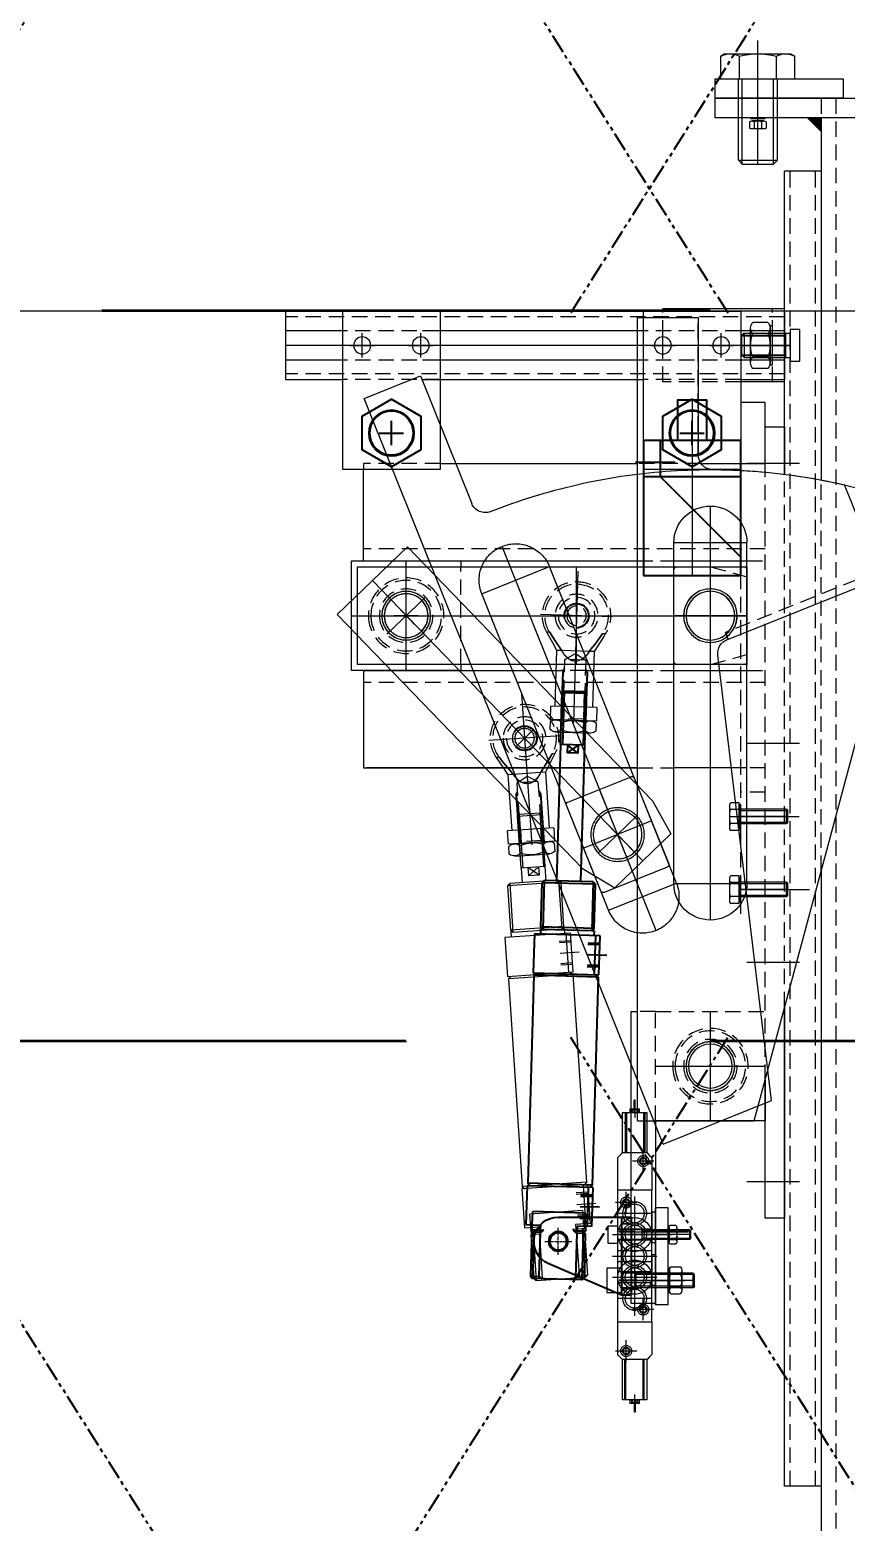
# Model space of a CAD drawing. Header units: inches. Extents: x 702888 to 852715, y 9845 to 271320.
# Drawn here: x 740424 to 740759, y 86597 to 87210 of the extents above; entities that cross this region are included whole.
import ezdxf

# ---------------------------------------------------------------- set-up
doc = ezdxf.new("R2010")
doc.units = ezdxf.units.IN
doc.header["$MEASUREMENT"] = 0
doc.header["$PDMODE"] = 34
for name, pattern in [('CENTER', [2, 1.25, -0.25, 0.25, -0.25]), ('DASHED2', [0.375, 0.25, -0.125]), ('GESTRICHELT2', [9.525, 6.35, -3.175]), ('MITTE2', [725.805, 483.87, -80.645, 80.645, -80.645]), ('PHANTOM2', [31.75, 15.875, -3.175, 3.175, -3.175, 3.175, -3.175])]:
    doc.linetypes.add(name, pattern=pattern)
doc.layers.get('0').update_dxf_attribs({"lineweight": 5})
doc.layers.get('Defpoints').update_dxf_attribs({"lineweight": 5})
for name, color, linetype, lineweight in [('chain', 2, 'Continuous', 5), ('cl', 6, 'CENTER', 5), ('DUENN', 1, 'Continuous', 0), ('MITTE', 1, 'MITTE2', 0), ('UNSICHTBAR', 1, 'GESTRICHELT2', 0), ('VERBINDUNGSELEMENTE', 5, 'Continuous', 0), ('VOLLINIE', 7, 'Continuous', 0), ('VOLLLINIE', 7, 'Continuous', 0)]:
    doc.layers.add(name, color=color, linetype=linetype, lineweight=lineweight)
for name, color, linetype in [('DÜNN', 1, 'Continuous'), ('ELEKTRIK', 5, 'Continuous'), ('FESTO', 5, 'Continuous'), ('Mitnehmerklinke', 84, 'Continuous'), ('Nozzle', 7, 'Continuous')]:
    doc.layers.add(name, color=color, linetype=linetype)
doc.dimstyles.new('D1', dxfattribs={"dimscale": 66, "dimtxt": 2.5, "dimasz": 2.5, "dimexe": 1, "dimexo": 1, "dimgap": 1.25, "dimtad": 1, "dimdec": 0, "dimdsep": 46, "dimtxsty": 'Standard', "dimblk": 'OPEN30', "dimcen": 2.5, "dimclrd": 150, "dimclre": 150, "dimclrt": 140, "dimadec": 0, "dimazin": 0, "dimtfac": 1, "dimtdec": 0, "dimtmove": 0, "dimatfit": 3, "dimfxl": 1, "dimtfill": 1, "dimlwd": 13, "dimlwe": 13, "dimarcsym": 0})

# ---------------------------------------------------------------- blocks, each defined once
blk = doc.blocks.new('_Open30')
at = {"color": 0, "linetype": 'ByBlock', "lineweight": -2}
for p, q in [((-1, 0.2679), (0, 0)), ((0, 0), (-1, -0.2679)), ((0, 0), (-1, 0))]:
    blk.add_line(p, q, dxfattribs=at)
blk = doc.blocks.new('*D156')
at = {"color": 150, "lineweight": 13, "transparency": 16777216}
for p, q in [((740754.07, 90221.03), (738503.88, 90221.03)), ((738578.88, 79892.14), (738578.88, 90033.53)), ((740754.07, 79704.64), (738503.88, 79704.64))]:
    blk.add_line(p, q, dxfattribs=at)
at = {"layer": 'Defpoints', "color": 0, "transparency": 16777216}
for p in [(738578.88, 90221.03), (740829.07, 90221.03), (740829.07, 79704.64)]:
    blk.add_point(p, dxfattribs=at)
at = {"color": 150, "lineweight": 13, "transparency": 16777216, "xscale": 187.5, "yscale": 187.5, "zscale": 187.5}
for p, rotation in [((738578.88, 90221.03), 90), ((738578.88, 79704.64), 270)]:
    blk.add_blockref('_Open30', p, dxfattribs=dict(at, rotation=rotation))
at = {"color": 140, "transparency": 16777216, "insert": (738391.38, 84962.83), "char_height": 187.5, "attachment_point": 5, "rotation": 90, "bg_fill": 3, "box_fill_scale": 1.25, "bg_fill_color": 256, "bg_fill_true_color": 13158600, "bg_fill_transparency": 0}
blk.add_mtext('10516', dxfattribs=at)
blk = doc.blocks.new('A$C4D81176E')
at = {"layer": 'Nozzle', "color": 2, "linetype": 'PHANTOM2', "ltscale": 0.5}
for q in [(361.29, 4.67), (361.29, -359.71)]:
    blk.add_line((72.96, -177.52), q, dxfattribs=at)
blk = doc.blocks.new('*U297')
at = {"color": 0, "linetype": 'ByBlock', "lineweight": -2, "extrusion": (0, 0, -1), "xscale": -1, "zscale": -1, "rotation": 270}
blk.add_blockref('A$C4D81176E', (177.52, -113.19, 0), dxfattribs=at)
blk = doc.blocks.new('*U315')
at = {"layer": 'chain', "color": 0, "linetype": 'ByBlock', "lineweight": -2, "transparency": 16777216}
for p in [(11400, 0), (11700, 0)]:
    blk.add_blockref('*U297', p, dxfattribs=at)
blk = doc.blocks.new('*U295')
at = {"color": 0, "linetype": 'ByBlock', "lineweight": -2, "extrusion": (0, 0, -1), "xscale": -1, "zscale": -1, "rotation": 270}
blk.add_blockref('A$C4D81176E', (177.52, -113.19, 0), dxfattribs=at)
blk = doc.blocks.new('*U308')
at = {"layer": 'chain', "color": 0, "linetype": 'ByBlock', "lineweight": -2, "transparency": 16777216}
for p in [(11700, 0), (12000, 0)]:
    blk.add_blockref('*U295', p, dxfattribs=at)
blk = doc.blocks.new('*U300')
at = {"color": 0, "linetype": 'ByBlock', "lineweight": -2, "extrusion": (0, 0, -1), "xscale": -1, "zscale": -1, "rotation": 270}
blk.add_blockref('A$C4D81176E', (177.52, -113.19, 0), dxfattribs=at)
blk = doc.blocks.new('*U296')
at = {"layer": 'chain', "color": 0, "linetype": 'ByBlock', "lineweight": -2, "transparency": 16777216}
for p in [(11400, 0), (11700, 0)]:
    blk.add_blockref('*U300', p, dxfattribs=at)
blk = doc.blocks.new('*U299')
at = {"color": 0, "linetype": 'ByBlock', "lineweight": -2, "extrusion": (0, 0, -1), "xscale": -1, "zscale": -1, "rotation": 270}
blk.add_blockref('A$C4D81176E', (177.52, -113.19, 0), dxfattribs=at)
blk = doc.blocks.new('*U317')
at = {"layer": 'chain', "color": 0, "linetype": 'ByBlock', "lineweight": -2, "transparency": 16777216}
for p in [(11700, 0), (12000, 0)]:
    blk.add_blockref('*U299', p, dxfattribs=at)
blk = doc.blocks.new('A$C3bb54d8b')
at = {"color": 1, "linetype": 'DASHED2', "ltscale": 1000}
blk.add_lwpolyline([(-3068.04, -7437.56), (-17068.04, -7437.56), (-17068.04, -7137.56), (-3068.04, -7137.56)], close=True, dxfattribs=at)
at = {"layer": 'chain', "color": 7, "linetype": 'Continuous', "xscale": -1, "rotation": 180}
for name, p in [('*U317', (-17068.04, -6890.61, 0)), ('*U296', (-16768.04, -6890.61, 0))]:
    blk.add_blockref(name, p, dxfattribs=at)
at = {"layer": 'chain', "color": 7, "linetype": 'Continuous'}
for name, p in [('*U308', (-17068.04, -7684.51, 0)), ('*U315', (-16768.04, -7684.51, 0))]:
    blk.add_blockref(name, p, dxfattribs=at)
blk = doc.blocks.new('S16')
at = {"layer": 'VERBINDUNGSELEMENTE', "ltscale": 0.01, "flags": 128}
blk.add_lwpolyline([(-3.048, 0), (-3.048, 0.3302), (3.048, 0.3302), (3.048, 0), (-3.048, 0)], close=True, dxfattribs=at)
blk = doc.blocks.new('M16')
at = {"layer": 'VERBINDUNGSELEMENTE', "ltscale": 0.01}
for p, q in [((-3.4, 0.38), (-3.4, 2.92)), ((2.48, 3.3), (-2.48, 3.3)), ((2.48, 3.3), (-2.48, 3.3)), ((2.48, 0), (-2.48, 0)), ((-2.46, 0), (-2.47, 0)), ((-1.53, 0.38), (-1.53, 2.92)), ((1.51, 0.38), (1.51, 2.92)), ((3.39, 0.36), (3.39, 2.94))]:
    blk.add_line(p, q, dxfattribs=at)
for centre, radius, start, end in [((-2.46, 1.96), 1.34, 45.74857, 134.30329), ((-2.46, 1.34), 1.34, 225.70418, 314.24396), ((-0.01, 0.08), 3.22, 61.83609, 118.16391), ((-0.01, 3.33), 3.32, 242.76598, 297.23402), ((2.46, 1.93), 1.37, 47.29026, 133.82379), ((2.46, 1.44), 1.42, 228.01261, 310.87334)]:
    blk.add_arc(centre, radius, start, end, dxfattribs=at)
blk = doc.blocks.new('m16x_35')
at = {"layer": 'DUENN'}
for p, q in [((35, 6.4), (0, 6.4)), ((35, -6.4), (0, -6.4))]:
    blk.add_line(p, q, dxfattribs=at)
at = {"layer": 'MITTE'}
blk.add_line((35, 0), (0, 0), dxfattribs=at)
at = {"layer": 'VERBINDUNGSELEMENTE'}
for p, q in [((-10.24, 13.6), (-9.32, 15.2)), ((-10.24, 13.6), (-10.24, -13.6)), ((0, 15.2), (-9.32, 15.2)), ((0, 15.2), (0, -15.2)), ((0, 7.6), (-9.32, 7.6)), ((33.4, 8), (0, 8)), ((33.4, 8), (33.4, -8)), ((35, 6.4), (33.4, 8)), ((35, 6.4), (35, -6.4)), ((0, -7.6), (-9.32, -7.6)), ((33.4, -8), (0, -8)), ((33.4, -8), (35, -6.4)), ((-10.24, -13.6), (-9.32, -15.2)), ((0, -15.2), (-9.32, -15.2))]:
    blk.add_line(p, q, dxfattribs=at)
for centre, radius, start, end in [((-1.96, 11.4), 8.28, 152.67344, 207.32656), ((21.49, 0), 31.73, 166.13968, 193.86032), ((-1.96, -11.4), 8.28, 152.67344, 207.32656)]:
    blk.add_arc(centre, radius, start, end, dxfattribs=at)
blk = doc.blocks.new('CPE14-M1BH-5J-1-8 D')
at = {"layer": 'MITTE', "ltscale": 0.4}
for p, q in [((-40.832244, -0.332244), (-40.5, 0)), ((-40.5, 0), (-27, 0)), ((-39, -7.893137), (-39, 0.893137)), ((-27, 0), (-27, -14)), ((-27, 0), (27, 0)), ((-10.9, 0), (-10.9, -14)), ((-8.7, 2.153137), (-8.7, -16.153137)), ((-6.5, -14), (-6.5, 0)), ((-2.2, 0), (-2.2, -14)), ((0, 2.153137), (0, -16.153137)), ((2.2, -14), (2.2, 0)), ((6.6, 0), (6.6, -14)), ((8.8, 2.153137), (8.8, -16.153137)), ((11, -14), (11, 0)), ((22, -7.893137), (22, 0.893137)), ((27, -14), (27, 0)), ((27, 0), (40.5, 0)), ((40.5, 0), (41.498109, -0.998109)), ((-60.5, -5.75), (-58.99, -5.75)), ((-59, -5), (-60.49, -5)), ((-60.49, -6.747794), (-60.49, -5)), ((-60.25, -6), (-60.49, -5.76)), ((-58.99, -6), (-60.25, -6)), ((-60.25, -8), (-60.25, -6)), ((-59, -12), (-59, -2)), ((-59, -2), (-42.5, -2)), ((-59, -2.9), (-42.51, -2.9)), ((-59, -3.4), (-42.51, -3.4)), ((-58.99, -8), (-58.99, -6)), ((-43.393137, -3.5), (-34.606863, -3.5)), ((-42.51, -12), (-42.51, -2)), ((-42.5, -2), (-41.498109, -0.998109)), ((-41.498109, -0.998109), (-40.832244, -0.332244)), ((-22, -14.893137), (-22, -6.106863)), ((-17.5, -13.997137), (-17.5, -0.002863)), ((17.5, -13.997137), (17.5, -0.002863)), ((17.606863, -3.5), (26.393137, -3.5)), ((39, -14.893137), (39, -6.106863)), ((41.498109, -0.998109), (42.165655, -1.665655)), ((42.165655, -1.665655), (42.5, -2)), ((42.5, -2), (59, -2)), ((42.51, -2), (42.51, -12)), ((59, -3.08), (42.51, -3.08)), ((59, -3.58), (42.51, -3.58)), ((60.5, -5.75), (58.99, -5.75)), ((60.25, -6), (58.99, -6)), ((58.99, -6), (58.99, -8)), ((59, -2), (59, -12)), ((60.49, -5), (59, -5)), ((60.49, -5.76), (60.25, -6)), ((60.25, -6), (60.25, -8)), ((60.49, -5), (60.49, -6.747794)), ((-64, -6.75), (-64, -7.25)), ((-59, -6.75), (-64, -6.75)), ((-59, -7.25), (-64, -7.25)), ((-62.643137, -7), (-56.846863, -7)), ((-60.5, -8.25), (-58.99, -8.25)), ((-60.49, -7.252206), (-60.49, -6.747794)), ((-60.49, -9), (-60.49, -7.252206)), ((-60.49, -8.24), (-60.25, -8)), ((-60.49, -9), (-59, -9)), ((-60.25, -8), (-58.99, -8)), ((-59, -10.42), (-42.51, -10.42)), ((-59, -10.92), (-42.51, -10.92)), ((-42.5, -12), (-59, -12)), ((-42.165655, -12.334345), (-42.5, -12)), ((-26.393137, -10.5), (-17.606863, -10.5)), ((-24.497137, -7), (24.497137, -7)), ((34.606863, -10.5), (43.393137, -10.5)), ((42.5, -12), (41.498109, -13.001891)), ((59, -12), (42.5, -12)), ((59, -10.6), (42.51, -10.6)), ((59, -11.1), (42.51, -11.1)), ((62.643137, -7), (56.846863, -7)), ((58.99, -8), (60.25, -8)), ((60.5, -8.25), (58.99, -8.25)), ((59, -6.75), (64, -6.75)), ((59, -7.25), (64, -7.25)), ((59, -9), (60.49, -9)), ((60.25, -8), (60.49, -8.24)), ((60.49, -6.747794), (60.49, -7.252206)), ((60.49, -7.252206), (60.49, -9)), ((64, -7.25), (64, -6.75)), ((-41.498109, -13.001891), (-42.165655, -12.334345)), ((-40.5, -14), (-41.498109, -13.001891)), ((-27, -14), (-40.5, -14)), ((-27, -14), (27, -14)), ((40.5, -14), (27, -14)), ((40.832244, -13.667756), (40.5, -14)), ((41.498109, -13.001891), (40.832244, -13.667756))]:
    blk.add_line(p, q, dxfattribs=at)
for centre, radius in [((-39, -3.5), 2.25), ((-39, -3.5), 1.49), ((-39, -3.5), 1.2), ((-17.5, -7), 4.854), ((-17.5, -7), 3.8912), ((-8.7, -7), 6.99), ((-8.7, -7), 4.854), ((-8.7, -7), 3.8912), ((0, -7), 4.854), ((0, -7), 3.8912), ((8.8, -7), 6.99), ((8.8, -7), 4.854), ((8.8, -7), 3.8912), ((17.5, -7), 4.854), ((17.5, -7), 3.8912), ((22, -3.5), 2.25), ((22, -3.5), 1.49), ((22, -3.5), 1.2), ((-22, -10.5), 2.25), ((-22, -10.5), 1.49), ((-22, -10.5), 1.2), ((39, -10.5), 2.25), ((39, -10.5), 1.49), ((39, -10.5), 1.2)]:
    blk.add_circle(centre, radius, dxfattribs=at)
blk = doc.blocks.new('A$C3B')
at = {"layer": 'ELEKTRIK'}
for p, q in [((90.04, 143.81), (145.54, 143.81)), ((90.04, 103.81), (90.04, 143.81)), ((130.54, 110.81), (97.54, 143.81)), ((130.54, 143.81), (130.54, 103.81)), ((145.54, 103.81), (145.54, 143.81)), ((136.54, 100.58), (136.54, 116.78)), ((130.54, 110.81), (145.54, 110.81)), ((145.54, 103.81), (90.04, 103.81))]:
    blk.add_line(p, q, dxfattribs=at)
blk.add_lwpolyline([(145.54, 129.81), (162.04, 129.81), (162.04, 117.81), (145.54, 117.81)], close=True, dxfattribs=at)
at = {"layer": 'MITTE', "color": 5}
blk.add_line((162.04, 123.81), (90.04, 123.81), dxfattribs=at)
blk = doc.blocks.new('125A_6')
at = {"layer": 'VERBINDUNGSELEMENTE'}
blk.add_lwpolyline([(-6.25, 0), (-6.25, 1.6), (6.25, 1.6), (6.25, 0)], close=True, dxfattribs=at)
blk = doc.blocks.new('z4x30')
at = {"layer": 'DUENN'}
for p, q in [((30, 1.6), (10, 1.6)), ((30, 1.6), (10, 1.6)), ((30, -1.6), (10, -1.6))]:
    blk.add_line(p, q, dxfattribs=at)
at = {"layer": 'MITTE'}
blk.add_line((30, 0), (0, 0), dxfattribs=at)
at = {"layer": 'VERBINDUNGSELEMENTE'}
for p, q in [((29.6, 2), (0, 2)), ((0, 2), (0, -2)), ((10, 2), (10, -2)), ((29.6, 2), (29.6, -2)), ((30, 1.6), (29.6, 2)), ((30, 1.6), (30, -1.6)), ((29.6, -2), (0, -2)), ((29.6, -2), (30, -1.6))]:
    blk.add_line(p, q, dxfattribs=at)
blk.add_lwpolyline([(-4, -3.5), (-4, 3.5), (0, 3.5), (0, -3.5)], close=True, dxfattribs=at)
blk = doc.blocks.new('S_4')
at = {"layer": 'VERBINDUNGSELEMENTE'}
blk.add_lwpolyline([(-3.5, 0), (-3.5, 0.5), (3.5, 0.5), (3.5, 0)], close=True, dxfattribs=at)
blk = doc.blocks.new('M_4')
at = {"layer": 'VERBINDUNGSELEMENTE'}
for p, q in [((-3.84, 0.38), (-3.84, 2.82)), ((2.93, 3.2), (-2.93, 3.2)), ((2.93, 0), (-2.93, 0)), ((-2.91, 0), (-2.92, 0)), ((-1.99, 0.38), (-1.99, 2.82)), ((1.98, 0.38), (1.98, 2.82)), ((3.82, 0.36), (3.82, 2.84))]:
    blk.add_line(p, q, dxfattribs=at)
for centre, radius, start, end in [((-2.91, 1.88), 1.32, 45.74857, 134.30329), ((-2.91, 1.32), 1.32, 225.70418, 314.24396), ((-0.01, -2.22), 5.42, 68.55898, 111.44102), ((-0.01, 5.62), 5.6, 249.27854, 290.72146), ((2.91, 1.85), 1.35, 47.29026, 133.82379), ((2.91, 1.41), 1.4, 228.01261, 310.87334)]:
    blk.add_arc(centre, radius, start, end, dxfattribs=at)
blk = doc.blocks.new('S_6')
at = {"layer": 'VERBINDUNGSELEMENTE'}
blk.add_lwpolyline([(-5, 0), (-5, 0.7), (5, 0.7), (5, 0)], close=True, dxfattribs=at)
blk = doc.blocks.new('M_6')
at = {"layer": 'VERBINDUNGSELEMENTE'}
for p, q in [((-5.53, 0.56), (-5.53, 4.44)), ((4.17, 5), (-4.17, 5)), ((4.17, 0), (-4.17, 0)), ((-4.14, 0), (-4.15, 0)), ((-2.76, 0.56), (-2.76, 4.44)), ((2.75, 0.56), (2.75, 4.44)), ((5.52, 0.54), (5.52, 4.46))]:
    blk.add_line(p, q, dxfattribs=at)
for centre, radius, start, end in [((-4.15, 3.02), 1.98, 45.74857, 134.30329), ((-4.15, 1.99), 1.99, 225.70418, 314.24396), ((-0.01, -2.02), 7.02, 66.89064, 113.10936), ((-0.01, 7.27), 7.25, 247.66339, 292.33661), ((4.15, 2.98), 2.02, 47.29026, 133.82379), ((4.15, 2.12), 2.09, 228.01261, 310.87334)]:
    blk.add_arc(centre, radius, start, end, dxfattribs=at)
blk = doc.blocks.new('z6x30')
at = {"layer": 'DUENN'}
for p, q in [((30, 2.4), (6, 2.4)), ((30, -2.4), (6, -2.4))]:
    blk.add_line(p, q, dxfattribs=at)
at = {"layer": 'MITTE'}
blk.add_line((30, 0), (0, 0), dxfattribs=at)
at = {"layer": 'VERBINDUNGSELEMENTE'}
for p, q in [((29.4, 3), (0, 3)), ((6, 3), (6, -3)), ((30, 2.4), (29.4, 3)), ((29.4, 3), (29.4, -3)), ((30, 2.4), (30, -2.4)), ((29.4, -3), (0, -3)), ((29.4, -3), (30, -2.4))]:
    blk.add_line(p, q, dxfattribs=at)
blk.add_lwpolyline([(-6, -5), (-6, 5), (0, 5), (0, -5)], close=True, dxfattribs=at)
blk = doc.blocks.new('S10')
at = {"layer": 'VERBINDUNGSELEMENTE'}
blk.add_lwpolyline([(-8, 0), (-8, 1), (8, 1), (8, 0)], close=True, dxfattribs=at)
blk = doc.blocks.new('M10')
at = {"layer": 'VERBINDUNGSELEMENTE'}
for p, q in [((-9.46, 0.94), (-9.46, 7.06)), ((7.19, 8), (-7.19, 8)), ((-4.84, 0.94), (-4.84, 7.06)), ((4.82, 0.94), (4.82, 7.06)), ((9.44, 0.89), (9.44, 7.11)), ((7.19, 0), (-7.19, 0)), ((-7.14, 0), (-7.17, 0))]:
    blk.add_line(p, q, dxfattribs=at)
for centre, radius, start, end in [((-7.15, 4.69), 3.31, 45.74857, 134.30329), ((-0.01, -4.91), 12.91, 68.01768, 111.98232), ((7.15, 4.63), 3.37, 47.29026, 133.82379), ((-7.15, 3.31), 3.31, 225.70418, 314.24396), ((-0.01, 13.36), 13.33, 248.75456, 291.24544), ((7.15, 3.53), 3.49, 228.01261, 310.87334)]:
    blk.add_arc(centre, radius, start, end, dxfattribs=at)
blk = doc.blocks.new('hs28-10x_20s')
at = {"layer": 'DÜNN'}
for p, q in [((-4, 20), (-4, 2.3)), ((4, 20), (4, 2.3))]:
    blk.add_line(p, q, dxfattribs=at)
at = {"layer": 'MITTE'}
blk.add_line((0, 20), (0, 0), dxfattribs=at)
at = {"layer": 'VERBINDUNGSELEMENTE'}
for p, q in [((-5, 19), (-4, 20)), ((-5, 19), (-5, 19)), ((-5, 19), (-5, 0)), ((-5, 19), (5, 19)), ((-4, 20), (4, 20)), ((5, 19), (4, 20)), ((5, 19), (5, 0)), ((5, 2.3), (-5, 2.3)), ((-5, 2), (5, 2))]:
    blk.add_line(p, q, dxfattribs=at)
blk.add_lwpolyline([(-6.5, -4), (-6.5, 0), (6.5, 0), (6.5, -4)], close=True, dxfattribs=at)
blk = doc.blocks.new('Sperrklinke')
at = {"layer": 'MITTE'}
for p, q in [((75, -15), (75, 15)), ((215, -15), (215, 15)), ((0, -11), (0, 11)), ((-11, 0), (11, 0)), ((60, 0), (230, 0))]:
    blk.add_line(p, q, dxfattribs=at)
at = {"layer": 'UNSICHTBAR'}
for p in [(163, 140), (160, 72)]:
    blk.add_line(p, (163, 72), dxfattribs=at)
blk.add_circle((0, 0), 11, dxfattribs=at)
at = {"layer": 'VOLLINIE'}
for p, q in [((160, 71.5), (160, 137)), ((163, 140), (201.06, 140)), ((-22.5, 18), (155.55, 65.71)), ((-22.5, -30), (-22.5, 18)), ((75, 15), (215, 15)), ((307.5, -5), (251, -5)), ((307.5, -30), (307.5, -5)), ((75, -15), (215, -15)), ((-22.5, -30), (307.5, -30))]:
    blk.add_line(p, q, dxfattribs=at)
for radius in [10, 9]:
    blk.add_circle((0, 0), radius, dxfattribs=at)
for centre, radius, start, end in [((163, 137), 3, 90, 180), ((0, 0), 245, 0.22827, 34.8499), ((154, 71.5), 6, 285, 0), ((75, 0), 15, 90, 270), ((215, 0), 15, 270, 90), ((251, 1), 6, 180.22827, 270)]:
    blk.add_arc(centre, radius, start, end, dxfattribs=at)
blk = doc.blocks.new('Sperrklinke_offen')
for p, q in [((160, 71.5), (160, 137)), ((163, 140), (201.06, 140)), ((-22.5, 18), (155.55, 65.71)), ((-22.5, -30), (-22.5, 18)), ((75, 15), (215, 15)), ((307.5, -5), (251, -5)), ((307.5, -30), (307.5, -5)), ((75, -15), (215, -15)), ((-22.5, -30), (307.5, -30))]:
    blk.add_line(p, q)
blk.add_circle((0, 0), 10)
for centre, radius, start, end in [((163, 137), 3, 90, 180), ((0, 0), 245, 0.22827, 34.8499), ((154, 71.5), 6, 285, 0), ((75, 0), 15, 90, 270), ((215, 0), 15, 270, 90), ((251, 1), 6, 180.22827, 270)]:
    blk.add_arc(centre, radius, start, end)
at = {"layer": 'MITTE'}
for p, q in [((75, -15), (75, 15)), ((215, -15), (215, 15)), ((60, 0), (230, 0))]:
    blk.add_line(p, q, dxfattribs=at)
at = {"layer": 'UNSICHTBAR'}
for p in [(163, 140), (160, 72)]:
    blk.add_line(p, (163, 72), dxfattribs=at)
blk = doc.blocks.new('Schwenkhebel 375_d')
for p, q in [((-125, 20), (-140, 15.98)), ((-125, -20), (-140, -15.98))]:
    blk.add_line(p, q)
for points in [[(-125, -20), (20, -20), (20, 20), (-125, 20)], [(-140, 15.98), (-140, -15.98)]]:
    blk.add_lwpolyline(points)
for centre, radius in [((-125, 0), 11), ((-125, 0), 10), ((0, 0), 10), ((0, 0), 9), ((-70, 0), 4)]:
    blk.add_circle(centre, radius)
at = {"layer": 'DÜNN'}
blk.add_arc((-70, 0), 5, 348.61158, 270, dxfattribs=at)
at = {"layer": 'MITTE'}
for p, q in [((-125, -11), (-125, 11)), ((0, -11), (0, 11)), ((20, 0), (-140, 0)), ((-136, 0), (-120, 0)), ((-70, -5), (-70, 5)), ((-5, 0), (5, 0))]:
    blk.add_line(p, q, dxfattribs=at)
at = {"layer": 'UNSICHTBAR'}
blk.add_circle((0, 0), 11, dxfattribs=at)
blk = doc.blocks.new('z5')
at = {"layer": 'DÜNN'}
for p, q in [((1.01, 23.61), (-2.38, 43.32)), ((-8.84, 21.92), (-12.23, 41.63)), ((-8.84, 21.92), (-7.98, 20.88)), ((1.01, 23.61), (0.54, 22.34))]:
    blk.add_line(p, q, dxfattribs=at)
at = {"layer": 'MITTE'}
for p, q in [((3.09, -17.99), (-7.43, 43.22)), ((14.54, 2.5), (-14.54, -2.5))]:
    blk.add_line(p, q, dxfattribs=at)
at = {"layer": 'UNSICHTBAR'}
for p, q in [((-2.93, 42.54), (-2.46, 43.21)), ((-12.12, 41.55), (-11.45, 41.08)), ((-2.93, 42.54), (-11.45, 41.08)), ((-11.45, 41.08), (-7.33, 17.11)), ((1.19, 18.57), (-2.93, 42.54)), ((1.19, 18.57), (-7.33, 17.11)), ((-2.64, 15.38), (1.19, 18.57)), ((-8.53, 12.31), (-9.74, 9.91)), ((-7.98, 13.33), (-8.53, 12.31)), ((-7.33, 17.11), (-2.64, 15.38)), ((3.93, 14.45), (3.06, 15.23)), ((5.87, 12.59), (3.93, 14.45)), ((8.16, 10.26), (5.87, 12.59)), ((-11.16, 10), (-13.07, 5.01)), ((-11.89, 5.21), (-11.12, 6.95)), ((-11.12, 6.95), (-11.89, 5.21)), ((-11.12, 6.95), (-9.74, 9.91)), ((-9.74, 9.91), (-11.12, 6.95)), ((8.16, 10.26), (9.46, 8.88)), ((9.46, 8.88), (8.16, 10.26)), ((10.65, 9.09), (9.46, 8.88)), ((10.65, 9.09), (9.87, 10)), ((-11.89, 5.21), (-13.07, 5.01))]:
    blk.add_line(p, q, dxfattribs=at)
for radius in [8.81, 7.5, 5]:
    blk.add_circle((0, 0), radius, dxfattribs=at)
for centre, radius, start, end in [((-2.38, 13.57), 4.91, 70.60243, 148.32453), ((1.12, 10.52), 9.53, 143.74807, 162.75307), ((-4.78, 9.09), 9.97, 38.12721, 66.16512), ((0, 0), 14, 159.04867, 40.46875), ((0, 0), 12.98, 156.33025, 43.18716)]:
    blk.add_arc(centre, radius, start, end, dxfattribs=at)
at = {"layer": 'VOLLINIE'}
for p, q in [((2.07, 43.99), (-16.65, 40.77)), ((-3.11, 43.1), (-2.17, 37.63)), ((3.01, 38.52), (2.07, 43.99)), ((-16.65, 40.77), (-15.71, 35.3)), ((3.01, 38.52), (-15.71, 35.3)), ((-10.53, 36.19), (-11.47, 41.66)), ((5.11, 15.58), (1.22, 38.21)), ((-13.91, 35.61), (-10.02, 12.98)), ((-10.02, 12.98), (-11.16, 10)), ((-7.98, 13.33), (-10.02, 12.98)), ((-9.74, 9.91), (-8.53, 12.31)), ((-8.53, 12.31), (-7.98, 13.33)), ((3.06, 15.24), (-7.98, 13.34)), ((-7.98, 13.33), (-7.98, 13.34)), ((5.11, 15.58), (3.06, 15.23)), ((3.06, 15.24), (3.06, 15.23)), ((3.06, 15.23), (3.93, 14.45)), ((3.93, 14.45), (5.87, 12.59)), ((9.87, 10), (5.11, 15.58)), ((5.87, 12.59), (8.16, 10.26))]:
    blk.add_line(p, q, dxfattribs=at)
for centre, radius, start, end in [((-2.29, 13.59), 4.91, 51.19289, 128.91498), ((1.47, 10.16), 9.97, 133.35229, 161.39021), ((-4.57, 9.54), 9.53, 36.76434, 55.76934)]:
    blk.add_arc(centre, radius, start, end, dxfattribs=at)
blk = doc.blocks.new('439_10')
at = {"layer": 'VERBINDUNGSELEMENTE'}
for p, q in [((-9.45, 0.91), (-9.45, 4.03)), ((7.2, 4.97), (-7.18, 4.97)), ((-4.83, 0.91), (-4.83, 4.03)), ((4.83, 0.91), (4.83, 4.03)), ((9.45, 0.86), (9.45, 4.07)), ((7.2, -0.03), (-7.18, -0.03)), ((-7.13, -0.03), (-7.15, -0.03))]:
    blk.add_line(p, q, dxfattribs=at)
for centre, radius, start, end in [((-7.14, 1.66), 3.31, 45.74857, 134.30329), ((-7.14, 3.28), 3.31, 225.70418, 314.24396), ((0, -7.94), 12.91, 68.01768, 111.98232), ((0, 13.33), 13.33, 248.75456, 291.24544), ((7.16, 1.6), 3.37, 47.29026, 133.82379), ((7.17, 3.5), 3.49, 228.01261, 310.87334)]:
    blk.add_arc(centre, radius, start, end, dxfattribs=at)
blk = doc.blocks.new('Grundkörper_375_d')
at = {"layer": 'MITTE'}
for p, q in [((72.5, 13.02), (72.5, 40.66)), ((-47.5, 36.56), (-47.5, 14.98)), ((42.5, 36.56), (42.5, 14.98)), ((102.5, 12.11), (102.5, 36.48)), ((132.5, 36.56), (132.5, 14.98)), ((247.5, 36.56), (247.5, 14.98)), ((0, -22.5), (0, 22.5)), ((-22.5, 0), (22.5, 0)), ((-88, -37.5), (-88, -10.53)), ((-68, -37.5), (-68, -9.07)), ((185, -147.5), (185, -102.5)), ((162.5, -125), (207.5, -125))]:
    blk.add_line(p, q, dxfattribs=at)
at = {"layer": 'UNSICHTBAR'}
for p, q in [((24.15, 30.5), (243.09, 30.5)), ((-5.71, 22.5), (243.96, 22.5)), ((22.5, -22.5), (22.5, 22.5)), ((122.5, 22.5), (122.5, 15)), ((157.5, 22.5), (157.5, -142.5)), ((162.5, 15), (162.5, 22.5)), ((207.5, 15), (207.5, 22.5)), ((212.5, 22.5), (212.5, -142.5)), ((247.5, -3.87), (247.5, -30)), ((122.5, -30), (122.5, -15)), ((162.5, -30), (162.5, -15)), ((207.5, -30), (207.5, -15)), ((-22.5, -22.5), (22.5, -22.5)), ((22.5, -22.5), (22.5, -30)), ((162.5, -51.31), (162.5, -61.33)), ((165, -102.5), (205, -102.5)), ((247.5, -111.03), (247.5, -142.5)), ((247.5, -142.5), (245, -142.5))]:
    blk.add_line(p, q, dxfattribs=at)
for centre, radius in [((0, 0), 15.5), ((0, 0), 14.5), ((185, -125), 15.5), ((185, -125), 14.5)]:
    blk.add_circle(centre, radius, dxfattribs=at)
at = {"layer": 'VOLLINIE'}
for p, q in [((-5.71, 22.5), (-22.5, 22.5)), ((-22.5, 22.5), (-22.5, -22.5)), ((247.5, 12.46), (247.5, 22.5)), ((122.5, 15), (122.5, -15)), ((162.5, -15), (162.5, 15)), ((207.5, -15), (207.5, 15)), ((247.5, -3.87), (247.5, 12.46)), ((-22.5, -22.5), (-97.5, -22.5)), ((-97.5, -22.5), (-97.5, -32.5)), ((22.5, -32.5), (22.5, -30)), ((122.5, -30), (122.5, -141.22)), ((122.5, -142.5), (122.5, -30)), ((162.5, -51.31), (162.5, -30)), ((207.5, -142.5), (207.5, -30)), ((247.5, -111.03), (247.5, -30)), ((-97.5, -32.5), (22.5, -32.5)), ((162.5, -142.5), (162.5, -61.33)), ((162.5, -142.5), (122.5, -142.5)), ((207.5, -142.5), (245, -142.5))]:
    blk.add_line(p, q, dxfattribs=at)
for points in [[(24.15, 30.5), (-62.5, 30.5), (-62.5, 22.5), (-5.71, 22.5)], [(243.96, 22.5), (262.5, 22.5), (262.5, 30.5), (243.09, 30.5)], [(165, -102.5), (162.5, -102.5), (162.5, -147.5), (207.5, -147.5), (207.5, -102.5), (205, -102.5)]]:
    blk.add_lwpolyline(points, dxfattribs=at)
blk = doc.blocks.new('FR')
for p, q in [((-462.11, -171.47), (-462.51, -177.4)), ((-446.15, -172.54), (-462.11, -171.47)), ((-453.93, -169.01), (-454.45, -176.85)), ((-484.29, -173.4), (-485.64, -193.52)), ((-483.54, -175.99), (-484.55, -177.34)), ((-483.31, -172.55), (-484.29, -173.4)), ((-464.33, -174.74), (-484.29, -173.4)), ((-483.31, -172.55), (-483.54, -175.99)), ((-465.42, -177.21), (-483.54, -175.99)), ((-465.19, -173.76), (-483.31, -172.55)), ((-465.19, -173.76), (-465.42, -177.21)), ((-464.6, -178.68), (-465.42, -177.21)), ((-464.33, -174.74), (-465.19, -173.76)), ((-464.5, -177.27), (-464.6, -178.68)), ((-464.33, -174.74), (-464.5, -177.27)), ((-462.51, -177.4), (-464.5, -177.27)), ((-464.27, -173.83), (-464.33, -174.74)), ((-462.28, -173.96), (-464.27, -173.83)), ((-462.29, -174.09), (-456.8, -174.45)), ((-446.27, -174.34), (-462.23, -173.27)), ((-458.98, -171.68), (-459.31, -176.53)), ((-458.4, -171.71), (-458.73, -176.57)), ((-456.8, -174.45), (-458.26, -196.15)), ((-449.85, -172.29), (-450.18, -177.14)), ((-449.28, -172.33), (-449.6, -177.18)), ((-446.15, -172.54), (-447.95, -199.48)), ((-445.17, -172.85), (-446.94, -199.29)), ((-445.17, -172.85), (-446.23, -173.78)), ((-359.86, -178.58), (-445.17, -172.85)), ((-350.66, -175.94), (-351.19, -183.79)), ((-359.86, -178.58), (-361.63, -205.02)), ((-360.65, -205.34), (-358.84, -178.4)), ((-358.93, -179.65), (-359.86, -178.58)), ((-358.96, -180.2), (-343, -181.27)), ((-358.84, -178.4), (-342.88, -179.47)), ((-355.71, -178.61), (-356.04, -183.46)), ((-355.13, -178.65), (-355.46, -183.5)), ((-346.59, -179.22), (-346.91, -184.07)), ((-346.01, -179.26), (-346.33, -184.11)), ((-342.88, -179.47), (-344.69, -206.41)), ((-341.05, -182.1), (-343.05, -181.96)), ((-342.46, -203.13), (-341.11, -183.02)), ((-340.13, -182.16), (-341.61, -204.11)), ((-341.11, -183.02), (-341.05, -182.1)), ((-340.13, -182.16), (-341.11, -183.02)), ((-321.16, -184.36), (-341.11, -183.02)), ((-340.13, -182.16), (-322.01, -183.38)), ((-322.01, -183.38), (-323.49, -205.33)), ((-321.16, -184.36), (-322.01, -183.38)), ((-484.55, -191.06), (-485.38, -189.58)), ((-321.16, -184.36), (-322.51, -204.47)), ((-321.5, -189.42), (-315.51, -189.83)), ((-315.51, -189.83), (-316.18, -199.8)), ((-315.51, -189.83), (-294.33, -191.25)), ((-484.78, -194.5), (-485.64, -193.52)), ((-465.69, -194.86), (-485.64, -193.52)), ((-484.78, -194.5), (-484.55, -191.06)), ((-466.66, -195.72), (-484.78, -194.5)), ((-466.43, -192.27), (-484.55, -191.06)), ((-466.66, -195.72), (-466.43, -192.27)), ((-465.69, -194.86), (-466.66, -195.72)), ((-465.42, -190.92), (-466.43, -192.27)), ((-465.75, -195.78), (-465.69, -194.86)), ((-463.75, -195.91), (-465.75, -195.78)), ((-465.69, -194.86), (-465.52, -192.33)), ((-465.52, -192.33), (-465.42, -190.92)), ((-463.52, -192.47), (-465.52, -192.33)), ((-463.92, -198.41), (-463.52, -192.47)), ((-463.74, -195.79), (-458.26, -196.15)), ((-319.03, -192.42), (-319.32, -196.77)), ((-315.7, -192.64), (-319.32, -196.77)), ((-315.7, -192.64), (-319.03, -192.42)), ((-319.03, -192.42), (-315.99, -196.99)), ((-293.61, -192.06), (-315.56, -190.59)), ((-294.33, -191.25), (-295, -201.23)), ((-293.61, -192.06), (-294.33, -191.25)), ((-293.61, -192.06), (-294.18, -200.51)), ((-447.95, -199.48), (-463.92, -198.41)), ((-446.94, -199.29), (-447.87, -198.23)), ((-361.63, -205.02), (-446.94, -199.29)), ((-316.18, -199.8), (-322.17, -199.4)), ((-315.99, -196.99), (-319.32, -196.77)), ((-316.18, -199.8), (-295, -201.23)), ((-294.18, -200.51), (-316.13, -199.04)), ((-294.18, -200.51), (-295, -201.23)), ((-360.57, -204.09), (-361.63, -205.02)), ((-344.69, -206.41), (-360.65, -205.34)), ((-342.52, -204.05), (-344.52, -203.91)), ((-342.46, -203.13), (-342.52, -204.05)), ((-322.51, -204.47), (-342.46, -203.13)), ((-341.61, -204.11), (-342.46, -203.13)), ((-323.49, -205.33), (-341.61, -204.11)), ((-322.51, -204.47), (-323.49, -205.33))]:
    blk.add_line(p, q)
for radius in [4, 4, 3.5]:
    blk.add_circle((-469.5, -184.5), radius)
at = {"layer": 'cl', "color": 1}
for p, q in [((-469.5, -190.02), (-469.5, -178.98)), ((-475.02, -184.5), (-463.98, -184.5))]:
    blk.add_line(p, q, dxfattribs=at)
at = {"layer": 'DUENN'}
for p, q in [((-327.4, -90.2), (-327.4, -110.2)), ((-322.6, -90.2), (-322.6, -110.2)), ((-297.4, -90.2), (-297.4, -110.2)), ((-292.6, -90.2), (-292.6, -110.2))]:
    blk.add_line(p, q, dxfattribs=at)
at = {"layer": 'ELEKTRIK', "linetype": 'Continuous'}
for p, q in [((-137.5, -134.54), (-137.5, -124.54)), ((-142.5, -129.54), (-132.5, -129.54)), ((-137.5, -258.03), (-137.5, -248.03)), ((-142.5, -253.03), (-132.5, -253.03))]:
    blk.add_line(p, q, dxfattribs=at)
at = {"layer": 'ELEKTRIK'}
for points in [[(-144.43, -117.54), (-151.36, -129.54), (-144.43, -141.54), (-130.57, -141.54), (-123.64, -129.54), (-130.57, -117.54)], [(-144.43, -241.03), (-151.36, -253.03), (-144.43, -265.03), (-130.57, -265.03), (-123.64, -253.03), (-130.57, -241.03)]]:
    blk.add_lwpolyline(points, close=True, dxfattribs=at)
for centre in [(-137.5, -129.54), (-137.5, -253.03)]:
    blk.add_circle(centre, 9, dxfattribs=at)
at = {"layer": 'FESTO'}
for p, q in [((-459.5, -154.5), (-491.5, -154.5)), ((-491.5, -154.5), (-491.5, -158.5)), ((-491.5, -158.5), (-478.69, -188.43)), ((-459.5, -158.5), (-491.5, -158.5)), ((-488.8, -158.5), (-488.8, -154.5)), ((-485.5, -153.5), (-485.5, -159.5)), ((-482.2, -158.5), (-482.2, -154.5)), ((-468.8, -158.5), (-468.8, -154.5)), ((-465.5, -153.5), (-465.5, -159.5)), ((-462.2, -158.5), (-462.2, -154.5)), ((-459.5, -158.5), (-459.5, -154.5)), ((-459.5, -184.5), (-459.5, -158.5)), ((-352.03, -164.57), (-351.8, -172.43)), ((-447.4, -170.35), (-463.4, -170.82)), ((-463.4, -170.82), (-463.22, -176.76)), ((-460.26, -170.73), (-460.12, -175.59)), ((-459.68, -170.71), (-459.54, -175.57)), ((-455.49, -167.58), (-455.26, -175.45)), ((-451.12, -170.46), (-450.98, -175.32)), ((-450.54, -170.44), (-450.4, -175.3)), ((-447.4, -170.35), (-446.62, -197.34)), ((-446.4, -170.57), (-447.37, -171.6)), ((-360.93, -168.08), (-446.4, -170.57)), ((-446.4, -170.57), (-445.62, -197.06)), ((-359.9, -169.05), (-360.93, -168.08)), ((-360.93, -168.08), (-360.16, -194.57)), ((-359.94, -167.8), (-343.95, -167.34)), ((-359.15, -194.79), (-359.94, -167.8)), ((-359.89, -169.61), (-343.89, -169.14)), ((-356.81, -167.71), (-356.66, -172.57)), ((-356.22, -167.69), (-356.08, -172.56)), ((-347.66, -167.44), (-347.52, -172.31)), ((-347.08, -167.43), (-346.94, -172.29)), ((-343.95, -167.34), (-343.16, -194.33)), ((-341.87, -169.78), (-343.87, -169.84)), ((-341.85, -170.7), (-341.87, -169.78)), ((-340.95, -169.75), (-341.85, -170.7)), ((-321.86, -170.11), (-341.85, -170.7)), ((-341.26, -190.85), (-341.85, -170.7)), ((-340.95, -169.75), (-322.8, -169.22)), ((-340.95, -169.75), (-340.31, -191.74)), ((-322.8, -169.22), (-322.16, -191.21)), ((-321.86, -170.11), (-322.8, -169.22)), ((-321.86, -170.11), (-321.27, -190.27)), ((-484.39, -173.93), (-485.29, -174.88)), ((-465.3, -174.29), (-485.29, -174.88)), ((-485.29, -174.88), (-484.7, -195.03)), ((-484.29, -177.38), (-485.17, -178.82)), ((-466.24, -173.4), (-484.39, -173.93)), ((-484.39, -173.93), (-484.29, -177.38)), ((-466.14, -176.85), (-484.29, -177.38)), ((-465.3, -174.29), (-466.24, -173.4)), ((-466.24, -173.4), (-466.14, -176.85)), ((-465.18, -178.24), (-466.14, -176.85)), ((-463.32, -173.32), (-465.32, -173.37)), ((-465.32, -173.37), (-465.3, -174.29)), ((-465.3, -174.29), (-465.22, -176.82)), ((-463.22, -176.76), (-465.22, -176.82)), ((-465.22, -176.82), (-465.18, -178.24)), ((-447.35, -172.16), (-463.34, -172.62)), ((-463.32, -173.44), (-457.82, -173.28)), ((-457.82, -173.28), (-457.19, -195.02)), ((-321.71, -175.19), (-265.73, -173.56)), ((-265.65, -176.38), (-268.98, -176.48)), ((-268.98, -176.48), (-268.85, -180.83)), ((-268.98, -176.48), (-265.52, -180.74)), ((-265.65, -176.38), (-268.85, -180.83)), ((-265.73, -173.56), (-244.51, -172.94)), ((-265.73, -173.56), (-265.44, -183.56)), ((-243.72, -173.69), (-265.71, -174.33)), ((-243.72, -173.69), (-244.51, -172.94)), ((-244.51, -172.94), (-244.22, -182.94)), ((-243.72, -173.69), (-243.47, -182.15)), ((-265.44, -183.56), (-321.42, -185.19)), ((-265.52, -180.74), (-268.85, -180.83)), ((-243.47, -182.15), (-265.46, -182.79)), ((-265.44, -183.56), (-244.22, -182.94)), ((-243.47, -182.15), (-244.22, -182.94)), ((-483.85, -192.47), (-484.81, -191.08)), ((-464.71, -194.44), (-484.7, -195.03)), ((-483.75, -195.92), (-484.7, -195.03)), ((-465.7, -191.94), (-483.85, -192.47)), ((-483.75, -195.92), (-483.85, -192.47)), ((-465.6, -195.39), (-483.75, -195.92)), ((-464.82, -190.5), (-465.7, -191.94)), ((-465.6, -195.39), (-465.7, -191.94)), ((-464.71, -194.44), (-465.6, -195.39)), ((-464.78, -191.92), (-464.82, -190.5)), ((-462.78, -191.86), (-464.78, -191.92)), ((-464.71, -194.44), (-464.78, -191.92)), ((-464.68, -195.36), (-464.71, -194.44)), ((-462.68, -195.31), (-464.68, -195.36)), ((-462.61, -197.8), (-462.78, -191.86)), ((-462.69, -195.18), (-457.19, -195.02)), ((-360.16, -194.57), (-445.62, -197.06)), ((-359.19, -193.54), (-360.16, -194.57)), ((-343.16, -194.33), (-359.15, -194.79)), ((-341.23, -191.77), (-343.23, -191.83)), ((-321.27, -190.27), (-341.26, -190.85)), ((-340.31, -191.74), (-341.26, -190.85)), ((-341.26, -190.85), (-341.23, -191.77)), ((-322.16, -191.21), (-340.31, -191.74)), ((-321.27, -190.27), (-322.16, -191.21)), ((-446.62, -197.34), (-462.61, -197.8)), ((-445.62, -197.06), (-446.65, -196.09))]:
    blk.add_line(p, q, dxfattribs=at)
for radius in [4, 4, 3.5, 3.5]:
    blk.add_circle((-469.5, -184.5), radius, dxfattribs=at)
blk.add_arc((-469.5, -184.5), 10, 203.1621, 0, dxfattribs=at)
at = {"layer": 'MITTE'}
for p, q in [((-325, -90.2), (-325, -110.2)), ((-325, -108.98), (-325, -91.5)), ((-295, -90.2), (-295, -110.2)), ((-101.5, -89.14), (-101.5, -99.14)), ((-101.5, -91.5), (-101.5, -296.5)), ((-295, -113.89), (-295, -95.5)), ((-295, -112.98), (-295, -95.5)), ((-26.53, -102.5), (23.72, -102.5)), ((-212.5, -267), (-212.5, -107)), ((-212.5, -107), (-212.5, -137)), ((-101.5, -122.54), (-101.5, -112.54)), ((-232.5, -122), (-192.5, -122)), ((-106.5, -117.54), (-96.5, -117.54)), ((-137.5, -134.54), (-137.5, -124.54)), ((-485.5, -159.5), (-485.5, -132.53)), ((-142.5, -129.54), (-132.5, -129.54)), ((-466.7, -143.95), (-466.7, -137.65)), ((-101.5, -146.54), (-101.5, -136.54)), ((-296.81, -146.22), (-307.98, -174.07)), ((-105.63, -141.54), (-97.63, -141.54)), ((-320.96, -152.7), (-283.83, -167.59)), ((-232.5, -177), (-192.5, -177)), ((-101.5, -246.03), (-101.5, -236.03)), ((-106.5, -241.03), (-96.5, -241.03)), ((-137.5, -258.03), (-137.5, -248.03)), ((-142.5, -253.03), (-132.5, -253.03)), ((-101.5, -270.03), (-101.5, -260.03)), ((-106.5, -265.03), (-96.5, -265.03))]:
    blk.add_line(p, q, dxfattribs=at)
blk.add_lwpolyline([(0, -120), (8, -120), (8, -67.5), (0, -67.5)], close=True, dxfattribs=at)
blk.add_lwpolyline([(-325.61, -166.99), (-290.34, -181.14, 0.414214), (-289.04, -180.58), (-278.62, -154.59, 0.414214), (-279.18, -153.29), (-314.44, -139.15, 0.414214), (-315.75, -139.7), (-326.17, -165.69, 0.414214)], format="xyb", close=True, dxfattribs=at)
blk.add_circle((-302.39, -160.14), 10, dxfattribs=at)
at = {"layer": 'UNSICHTBAR'}
for p, q in [((0, -70.5), (-600, -70.5)), ((-570, -78.8), (-30, -78.8)), ((-317.37, -76.5), (-156.76, -76.5)), ((0, -76.5), (-8, -76.5)), ((-570, -89.2), (-30, -89.2)), ((-373.35, -91.5), (-154.41, -91.5)), ((-113.2, -91.5), (-113.2, -296.5)), ((-89.8, -91.5), (-89.8, -296.5)), ((-116.5, -96.5), (-86.5, -96.5)), ((-285, -99.5), (-285, -109.5)), ((-335, -109.5), (-150, -109.5)), ((-116.5, -109.54), (-116.5, -141.5)), ((-115.5, -109.54), (-115.5, -149.54)), ((-107.5, -109.54), (-107.5, -149.54)), ((-95.5, -109.54), (-95.5, -149.54)), ((-146.5, -127), (-90, -127)), ((-90, -147), (-90, -127)), ((-116.5, -141.5), (-87.5, -141.5)), ((-115.5, -233.03), (-115.5, -273.03)), ((-107.5, -233.03), (-107.5, -273.03)), ((-95.5, -233.03), (-95.5, -273.03))]:
    blk.add_line(p, q, dxfattribs=at)
for radius in [14.5, 11]:
    blk.add_circle((-212.5, -247), radius, dxfattribs=at)
blk.add_arc((-146.5, -121), 6, 180.22827, 270, dxfattribs=at)
at = {"layer": 'VERBINDUNGSELEMENTE'}
for p, q in [((-327.4, -90.2), (-328, -90.8)), ((-328, -90.8), (-328, -110.2)), ((-328, -90.8), (-322, -90.8)), ((-327.4, -90.2), (-322.6, -90.2)), ((-322, -90.8), (-322.6, -90.2)), ((-322, -90.8), (-322, -110.2)), ((-297.4, -90.2), (-298, -90.8)), ((-298, -90.8), (-298, -110.2)), ((-298, -90.8), (-292, -90.8)), ((-297.4, -90.2), (-292.6, -90.2)), ((-292, -90.8), (-292.6, -90.2)), ((-292, -90.8), (-292, -110.2)), ((-330.7, -110.2), (-319.3, -110.2)), ((-330.7, -110.2), (-330.7, -113.69)), ((-327.85, -110.2), (-327.85, -113.69)), ((-322.15, -110.2), (-322.15, -113.69)), ((-319.3, -110.2), (-319.3, -113.69)), ((-300.7, -110.2), (-289.3, -110.2)), ((-300.7, -110.2), (-300.7, -113.69)), ((-297.85, -110.2), (-297.85, -113.69)), ((-292.15, -110.2), (-292.15, -113.69)), ((-289.3, -110.2), (-289.3, -113.69)), ((-330.1, -114.04), (-330.7, -113.69)), ((-330.1, -114.04), (-319.9, -114.04)), ((-319.9, -114.04), (-319.3, -113.69)), ((-300.1, -114.04), (-300.7, -113.69)), ((-300.1, -114.04), (-289.9, -114.04)), ((-289.9, -114.04), (-289.3, -113.69))]:
    blk.add_line(p, q, dxfattribs=at)
for centre, radius, start, end in [((-329.28, -110.94), 3.1, 242.67344, 297.32656), ((-325, -102.14), 11.9, 256.13968, 283.86032), ((-320.73, -110.94), 3.1, 242.67344, 297.32656), ((-299.28, -110.94), 3.1, 242.67344, 297.32656), ((-295, -102.14), 11.9, 256.13968, 283.86032), ((-290.73, -110.94), 3.1, 242.67344, 297.32656)]:
    blk.add_arc(centre, radius, start, end, dxfattribs=at)
at = {"layer": 'VOLLINIE'}
for p, q in [((-317.37, -76.5), (-592, -76.5)), ((-8, -76.5), (-156.76, -76.5)), ((-116.5, -91.5), (-116.5, -109.54)), ((-116.5, -91.5), (-86.5, -91.5)), ((-87.5, -91.5), (-87.5, -296.5)), ((-86.5, -91.5), (-86.5, -141.5)), ((-150, -109.54), (-150, -99.5)), ((-135, -99.5), (-125, -99.5)), ((-125, -99.5), (-125, -109.54)), ((-87.5, -109.54), (-152.5, -109.54)), ((-152.5, -109.54), (-152.5, -149.54)), ((-87.5, -149.54), (-87.5, -109.54)), ((-116.5, -141.5), (-116.5, -141.5)), ((-107.5, -141.5), (-107.5, -141.5)), ((-87.5, -141.5), (-86.5, -141.5)), ((-152.5, -149.54), (-87.5, -149.54)), ((-87.5, -233.03), (-152.5, -233.03)), ((-152.5, -233.03), (-152.5, -273.03)), ((-87.5, -273.03), (-87.5, -233.03)), ((-152.5, -273.03), (-87.5, -273.03)), ((-115.5, -296.5), (-87.5, -296.5))]:
    blk.add_line(p, q, dxfattribs=at)
for points in [[(-8, 120), (-8, -120), (0, -120), (0, 120)], [(-232.5, -267), (-192.5, -267), (-192.5, -107), (-232.5, -107)], [(-495.5, -144.5), (-455.5, -144.5), (-455.5, -139.5), (-495.5, -139.5)]]:
    blk.add_lwpolyline(points, close=True, dxfattribs=at)
blk.add_lwpolyline([(-231.5, -137), (-193.5, -137, 0.414214), (-192.5, -136), (-192.5, -108, 0.414214), (-193.5, -107), (-231.5, -107, 0.414214), (-232.5, -108), (-232.5, -136, 0.414214)], format="xyb", close=True, dxfattribs=at)
for centre, radius in [((-212.5, -122), 11), ((-212.5, -122), 10), ((-101.5, -117.54), 3.5), ((-137.5, -129.54), 9.5), ((-101.5, -141.54), 3.5), ((-212.5, -247), 10), ((-212.5, -247), 9), ((-101.5, -241.03), 3.5), ((-137.5, -253.03), 9.5), ((-101.5, -265.03), 3.5)]:
    blk.add_circle(centre, radius, dxfattribs=at)
blk.add_solid([(-8, -82.44), (-13.94, -76.5), (-8, -82.44), (-8, -76.5)], dxfattribs=at)
at = {"layer": 'VOLLLINIE'}
for p, q in [((-570, -76.5), (-570, -91.5)), ((-30, -76.5), (-30, -91.5)), ((-570, -91.5), (-373.35, -91.5)), ((-154.41, -91.5), (-30, -91.5)), ((-87.5, -91.5), (-115.5, -91.5)), ((-115.5, -109.54), (-115.5, -91.5)), ((-107.5, -91.5), (-107.5, -109.54)), ((-95.5, -91.5), (-95.5, -109.54)), ((-115.5, -240.29), (-115.5, -149.54)), ((-107.5, -149.54), (-107.5, -240.29)), ((-95.5, -149.54), (-95.5, -240.29)), ((-115.5, -296.5), (-115.5, -273.03)), ((-107.5, -273.03), (-107.5, -296.5)), ((-95.5, -273.03), (-95.5, -296.5))]:
    blk.add_line(p, q, dxfattribs=at)
at = {"layer": 'ELEKTRIK'}
blk.add_blockref('A$C3B', (-286.01, -253.31), dxfattribs=at)
at = {"layer": 'Mitnehmerklinke', "rotation": 81.91003319868294}
blk.add_blockref('z5', (-212.5, -177), dxfattribs=at)
at = {"layer": 'MITTE'}
for name, p, rotation in [('Sperrklinke_offen', (-397.5, -122), 338.14619405343), ('m16x_35', (8, -102.5), 180), ('M16', (-9.3, -102.5), 90), ('S16', (-8, -102.5), 90), ('z4x30', (-466.7, -160.09), 90), ('Schwenkhebel 375_d', (-212.5, -247), 315.9844779036508), ('z5', (-262.84, -198.36), 76.40078683345236), ('439_10', (-310.7, -195.15), 266.159492242288)]:
    blk.add_blockref(name, p, dxfattribs=dict(at, rotation=rotation))
blk.add_blockref('Sperrklinke', (-397.5, -122), dxfattribs=at)
at = {"layer": 'UNSICHTBAR'}
for name, p in [('Grundkörper_375_d', (-397.5, -122)), ('M_6', (-485.5, -138.8)), ('S_6', (-485.5, -139.5)), ('M_4', (-466.7, -139)), ('S_4', (-466.7, -139.5))]:
    blk.add_blockref(name, p, dxfattribs=at)
for name, p, rotation in [('hs28-10x_20s', (-101.5, -89.2), 180), ('M10', (-101.5, -97.5), 180), ('S10', (-101.5, -96.5), 180), ('S_6', (-325, -109.5), 180), ('S_6', (-295, -109.5), 180), ('Schwenkhebel 375_d', (-212.5, -247), 270), ('z6x30', (-485.5, -158.5), 90), ('z4x30', (-466.7, -160.1), 90), ('439_10', (-260.45, -178.4), 271.6687386074619)]:
    blk.add_blockref(name, p, dxfattribs=dict(at, rotation=rotation))
at = {"layer": 'VERBINDUNGSELEMENTE', "rotation": 180}
for p in [(-481.2, -144.49), (-463.7, -144.5)]:
    blk.add_blockref('125A_6', p, dxfattribs=at)
at = {"layer": 'VOLLINIE', "xscale": -1, "rotation": 180}
blk.add_blockref('CPE14-M1BH-5J-1-8 D', (-475.5, -160.1), dxfattribs=at)

msp = doc.modelspace()

# ---------------------------------------------------------------- linework, layer by layer
at = {"color": 1, "linetype": 'DASHED2', "ltscale": 1000}
for p, q in [((728828.868, 87094.124), (742828.868, 87094.124)), ((742828.868, 87094.124), (728828.868, 87094.124)), ((742828.868, 86794.124), (728828.868, 86794.124))]:
    msp.add_line(p, q, dxfattribs=at)

# ---------------------------------------------------------------- next in the draw order: dimensions: what is measured, and where the dimension line sits
at = {"color": 140}
dim = msp.add_linear_dim(base=(738578.882, 90221.029), p1=(740829.069, 79704.639), p2=(740829.068, 90221.029), angle=90, dimstyle='D1', override={"dimscale": 75}, dxfattribs=at)
dim.commit()
dim.dimension.update_dxf_attribs({"geometry": '*D156', "text_midpoint": (738391.382, 84962.834)})

# ---------------------------------------------------------------- next in the draw order: block references
msp.add_blockref('A$C3bb54d8b', (745896.712, 94232.263))
at = {"xscale": -1, "rotation": 270}
msp.add_blockref('FR', (740825.771, 87181.624), dxfattribs=at)

doc.saveas('drawing.dxf')
